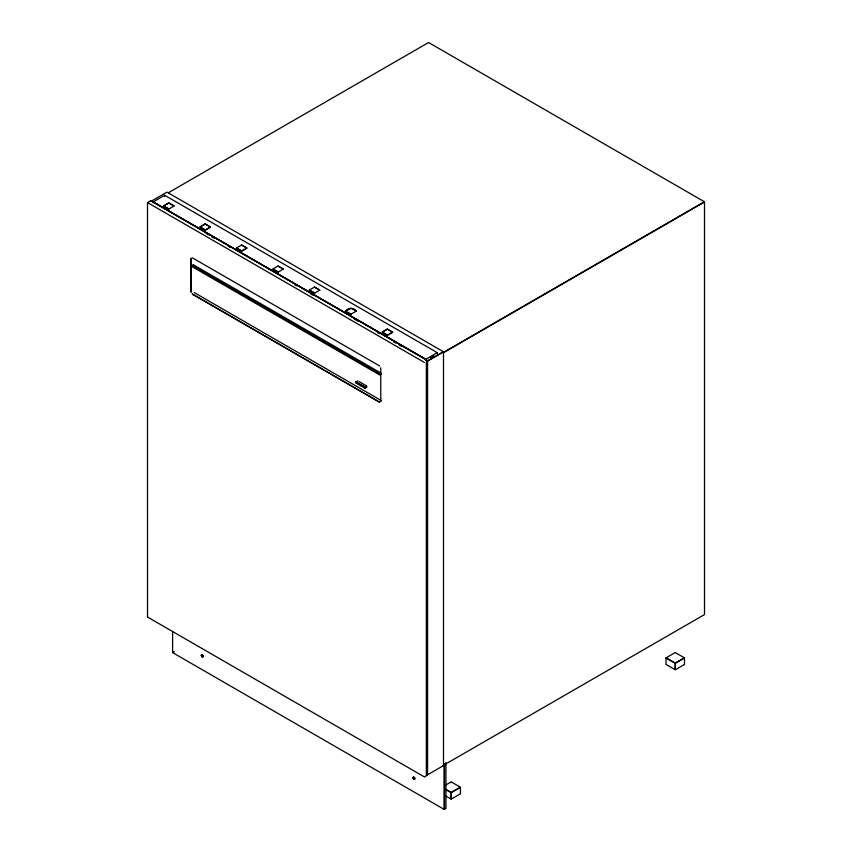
<?xml version="1.0" encoding="UTF-8"?>
<svg xmlns="http://www.w3.org/2000/svg" width="852" height="852" viewBox="0 0 852 852"><rect width="100%" height="100%" fill="white"/><g stroke="black" fill="none" stroke-linecap="round" stroke-linejoin="round"><path stroke-width="1.28" d="M150.474 200.774L147.492 202.638L147.524 616.923M380.769 401.622L380.769 367.862M414.487 779.069L413.465 777.29L414.466 779.079M278.018 266.048L283.343 269.072L278.199 272.107L272.885 269.04L278.04 266.026L283.343 269.125M314.526 287.081L309.308 290.053L314.644 293.109M319.766 290.149L314.59 293.12M356.189 311.182L350.981 314.132M387.351 329.192L392.623 332.173L387.49 335.166L392.602 332.227M427.427 775.192L424.679 776.79M150.996 201.338L166.726 192.254M168.355 192.754L428.332 42.653M153.264 201.86L164.564 195.332M168.898 209.006L174.085 206.024L168.781 202.957L163.637 205.971L168.888 209.028L163.637 205.928L168.771 202.936L174.085 206.003M205.194 223.97L200.06 226.951L205.204 223.991M192.147 265.377L193.063 264.844M192.296 266.516L193.063 266.08M387.309 329.128L382.165 332.142L387.436 335.177M387.309 329.192L382.165 332.088L387.426 335.113M356.051 381.866L357.723 380.897M379.917 373.602L380.684 373.165M380.067 373.868L380.833 373.421M379.917 374.837L380.833 374.316M365.114 387L366.701 386.084M365.188 387.138L366.775 386.222M365.114 388.161L366.775 387.202M425.915 359.267L437.087 352.675M430.409 357.627L433.774 355.689M427.523 360.801L443.083 351.812M426.586 361.738L443.253 352.11M443.147 352.526L704.103 201.871M443.317 352.834L704.274 202.169M172.807 652.302L173.872 651.684M172.967 652.568L174.032 651.95M443.147 765.469L704.274 614.707M426.415 775.469L443.253 765.746M445.404 785.246L451.006 782.008M666.189 657.776L675.072 652.653M451.358 792.317L460.112 787.269M675.423 662.952L684.177 657.904M451.485 792.541L460.24 787.493M675.561 663.186L684.305 658.127M451.358 799.038L460.24 793.915M675.423 669.672L684.305 664.549M444.531 809.357L445.745 808.654M241.595 245.025L246.931 248.06L241.776 251.084L236.483 247.985L241.617 244.993L246.92 248.049L241.776 250.999L236.494 247.975M314.441 287.081L319.766 290.106L314.505 287.135M351.045 314.143C338.329 311.502 353.069 304.665 356.189 311.129L350.928 308.158L345.742 311.108L351.003 314.079M205.236 223.991L210.508 227.058L205.353 230.051L210.508 227.037L205.236 223.97M205.289 230.019L200.06 226.973L205.311 229.965M387.34 329.128L392.612 332.163M424.349 362.409L147.534 202.584M428.801 42.653L704.274 201.69M167.194 192.254L443.253 351.642M164.745 195.332L437.151 352.611M272.917 268.998L278.157 272.022M309.34 290.031L314.58 293.056M153.339 201.924L425.67 359.161M153.264 202.041L425.606 359.267M150.751 200.774L427.427 360.513M206.131 233.512L208.431 234.832M211.871 236.824L214.171 238.155M227.963 246.111L230.264 247.442M294.611 284.589L296.911 285.921M310.692 293.887L312.993 295.207M354.368 319.095L357.808 321.087M377.34 332.365L379.641 333.686M393.432 341.652L395.733 342.973M399.183 344.964L401.473 346.295M192.222 257.741L379.672 365.966M193.479 264.844L380.833 373.006M198.218 268.465L200.518 269.796M214.299 277.752L216.6 279.073M218.9 280.404L221.19 281.724M296.997 325.496L299.286 326.817M317.668 337.424L319.969 338.755M369.353 367.265L371.642 368.596M192.296 265.526L379.502 373.602M192.147 265.781L379.353 373.868M192.147 266.676L379.502 374.837M359.022 381.536L365.678 385.381M356.136 381.941L364.901 387M356.051 382.079L364.826 387.138M356.051 383.059L364.901 388.161M194.118 292.513L381.44 400.664M192.339 293.972L379.672 402.123M192.222 294.132L379.587 402.304M675.423 652.653L684.305 657.776M666.328 657.904L675.072 662.952M666.189 658.127L674.944 663.186M666.189 664.549L675.072 669.672M451.358 782.008L460.24 787.141M147.641 617.114L424.285 776.843M445.543 789.165L451.006 792.317M445.404 789.389L450.878 792.541M445.404 795.8L451.006 799.038M172.807 652.717L444.116 809.357M704.508 202.105L704.508 614.292M684.486 658.085L684.486 664.24M675.38 663.484L675.38 669.491M675.125 663.484L675.125 669.491M666.019 658.085L666.019 664.24M460.421 787.45L460.421 793.606M451.315 792.85L451.315 798.856M451.049 792.85L451.049 798.856M445.958 762.583L445.958 808.292M444.478 763.616L444.478 809.144M444.169 764.915L444.169 809.144M443.498 352.046L443.498 765.33M437.236 352.76L437.236 353.591M427.566 360.758L427.566 774.958M426.351 362.143L426.351 775.235M425.83 359.427L425.83 360.172M425.691 359.427L425.691 360.172M381.036 373.368L381.036 373.953M365.082 387.319L365.082 388.054M364.933 387.319L364.933 388.054M355.944 382.047L355.944 382.868M191.934 265.728L191.934 266.314M191.242 258.444L191.242 292.066M191.04 258.422L191.04 292.087M172.605 631.364L172.605 652.355M164.724 195.427L164.724 196.173M164.596 195.427L164.596 196.173M153.179 202.009L153.179 202.84M201.445 655.199C201.487 659.075 204.736 654.517 201.445 655.199M201.7 655.06L202.733 656.828L201.722 655.039M413.188 777.45C413.22 781.327 416.479 776.768 413.188 777.45M413.135 777.706A1.171 0.671 60 0 0 414.381 779.25A1.171 0.671 60 0 0 414.381 777.599A1.171 0.671 60 0 0 413.135 777.706A1.14 0.66 60 0 0 414.296 779.271A1.14 0.66 60 0 0 414.296 777.652A1.14 0.66 60 0 0 413.082 777.759M201.402 655.465A1.171 0.671 60 0 0 202.638 657.009A1.171 0.671 60 0 0 202.638 655.348A1.171 0.671 60 0 0 201.402 655.465M201.498 655.433A1.14 0.66 60 0 0 202.701 656.935A1.14 0.66 60 0 0 202.701 655.326A1.14 0.66 60 0 0 201.498 655.433"/></g></svg>
